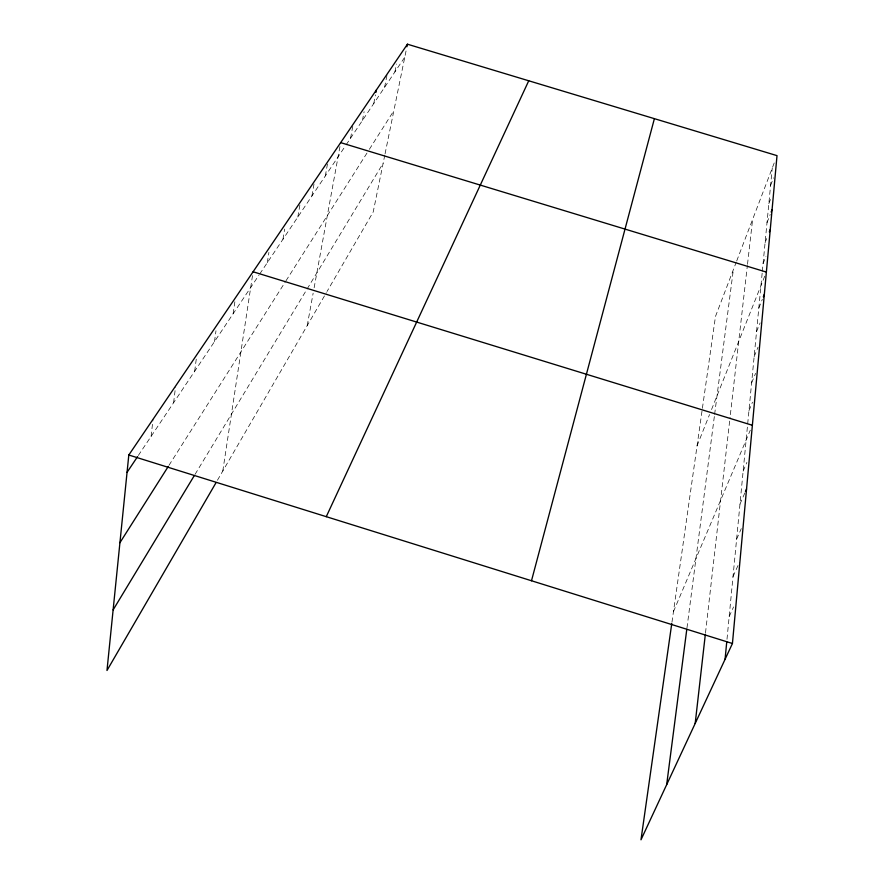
<?xml version="1.0" encoding="UTF-8"?>
<svg xmlns="http://www.w3.org/2000/svg" width="884" height="884" viewBox="0 0 884 884"><rect width="100%" height="100%" fill="white"/><g stroke="black" fill="none" stroke-linecap="round" stroke-linejoin="round"><path stroke-width="0.66" stroke-dasharray="4.42 3.31" d="M726.991 639.276L762.207 272.67M762.328 271.377L772.262 168.048M151.109 436.387L153.02 419.325M705.509 632.867L730.062 417.37M730.372 414.662L747.356 265.609M747.51 264.283L752.627 219.365M173.595 402.75L175.485 387.247M194.69 371.236L196.668 355.976M686.967 627.927L714.449 415.668M714.626 414.342L733.344 269.764M214.492 341.633L215.983 330.782M671.962 622.17L702.216 409.623M702.404 408.275L715.476 316.461L736.228 262.205M233.122 313.765L235.255 299.101M222.779 471.05L252.89 273.079M267.277 262.703L268.913 252.393M282.968 239.255L284.637 229.1M297.831 217.033L300.14 203.419M311.93 195.961L314.494 181.22M325.323 175.938L327.677 162.755M307.212 325.621L313.146 293.168M314.129 287.764L340.428 143.926M350.55 138.224L353.169 124.202M362.44 120.456L364.109 111.671M373.766 103.516L375.446 94.875M384.584 87.35L386.96 75.328M394.905 71.902L396.496 64.024M384.794 155.131L373.214 211.95L327.036 291.477M385.07 153.783L406.375 49.371M736.715 260.946L774.638 161.838M770.594 185.441L773.5 177.883M768.837 203.629L771.312 197.231M767.014 222.669L770.229 214.425M765.091 242.647L767.909 235.464M763.08 263.609L765.964 256.316M697.067 445.801L709.543 414.53M711.543 409.524L765.875 273.311M758.803 308.107L762.328 299.356M756.538 331.743L760.13 322.881M754.14 356.65L758.008 347.224M751.621 382.916L755.577 373.357M748.958 410.651L752.505 402.176M673.464 611.651L750.295 430.188M743.146 471.106L746.881 462.398M739.974 504.123L745.455 491.515M736.604 539.229L741.278 528.632M733.013 576.633L739.422 562.334M729.178 616.568L733.576 606.932M217.431 480.255L326.34 292.67M195.066 474.343L306.394 290.184M307.091 289.035L383.148 163.22M168.966 465.349L285.234 281.996M285.963 280.836L368.639 150.446M369.357 149.319L393.877 110.644M138.324 455.481L258.99 275.101M259.741 273.974L345.401 145.915M346.141 144.821L404.784 57.14"/><path stroke-width="1.33" d="M671.774 623.485L640.988 839.8L732.438 643.497L777.014 155.639L407.425 44.2L128.81 455.017L106.986 670.481L216.094 482.565M725.068 659.309L726.736 641.95M695.189 723.455L705.355 634.226M666.68 784.649L686.802 629.275M375.921 92.411L376.407 89.936M406.894 46.786L407.425 44.2M531.494 580.755L654.392 118.666M771.146 212.061L772.064 209.707M769.323 231.884L770.262 229.486M763.323 296.858L764.329 294.361M745.455 491.515L746.549 488.996M326.273 516.676L528.742 80.775M113.13 609.883L194.358 475.504M119.926 542.699L168.236 466.509M127.053 472.343L137.572 456.608M340.671 142.633L766.373 272.084M253.089 271.775L752.372 425.281M128.81 455.017L732.438 643.497"/></g></svg>
